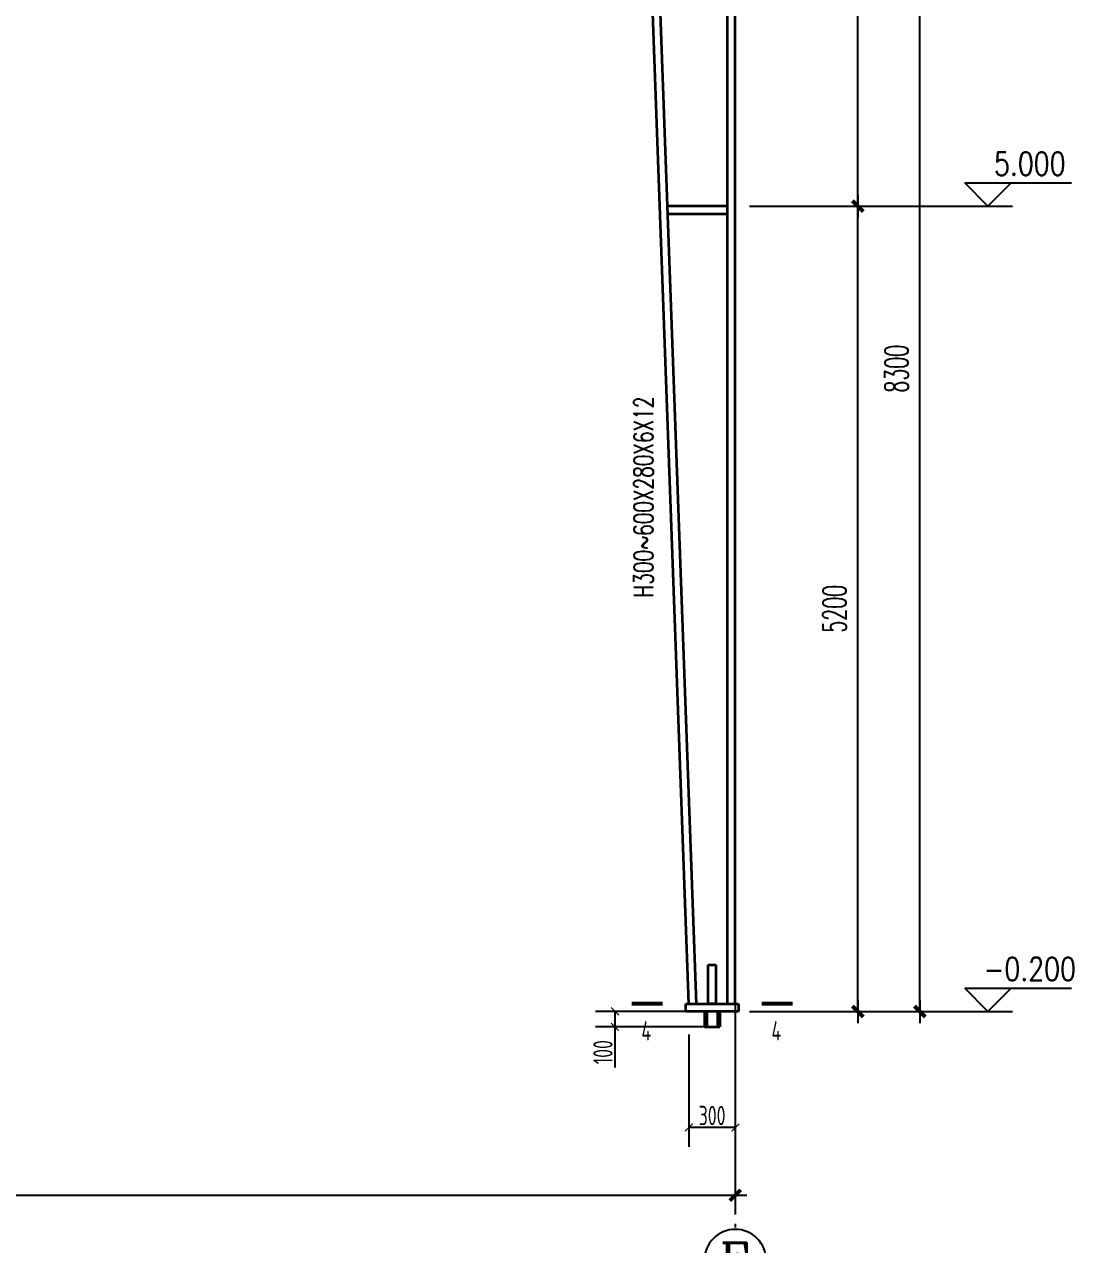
# Model space of a CAD drawing. Extents: x -307088 to 5640332, y -3541089 to -2181377.
# Drawn here: x 5530800 to 5544352, y -3156880 to -3141122 of the extents above; entities that cross this region are included whole.
import ezdxf
from ezdxf.enums import TextEntityAlignment as Align

# ---------------------------------------------------------------- set-up
doc = ezdxf.new("R2010")
doc.units = 0
doc.header["$LTSCALE"] = 100
doc.header["$MEASUREMENT"] = 0
doc.linetypes.add('2', pattern=[1850, 1200, -300, 50, -300])
doc.layers.get('0').update_dxf_attribs({"linetype": 'CONTINUOUS'})
doc.layers.get('DEFPOINTS').update_dxf_attribs({"linetype": 'CONTINUOUS'})
for name, color, linetype in [('10', 7, 'CONTINUOUS'), ('116', 1, 'CONTINUOUS'), ('14', 2, 'CONTINUOUS'), ('AXIS', 3, 'CONTINUOUS'), ('AXIS_TEXT', 7, 'CONTINUOUS'), ('PUB_DIM', 3, 'CONTINUOUS'), ('尺寸标注', 253, 'CONTINUOUS'), ('轴线__点划线', 253, '2')]:
    doc.layers.add(name, color=color, linetype=linetype)
doc.styles.add('COMPLEX', font='COMPLEX')
doc.styles.add('DIM_FONT', font='SIMPLEX.shx', dxfattribs={"width": 0.6, "bigfont": 'hztxt.shx'})
doc.styles.add('FromPkpm', font='Pkpmeng', dxfattribs={"width": 0.7, "bigfont": 'hztxt'})
doc.dimstyles.new('DIMN', dxfattribs={"dimtxt": 300, "dimasz": 1, "dimexe": 250, "dimexo": 300, "dimgap": 150, "dimtad": 1, "dimdec": 0, "dimzin": 0, "dimdsep": 46, "dimtxsty": 'DIM_FONT', "dimblk": '_DIMX', "dimcen": 0, "dimdle": 100, "dimclrt": 7, "dimadec": 0, "dimazin": 0, "dimtfac": 1, "dimtdec": 0, "dimtix": 1, "dimtmove": 2, "dimatfit": 3, "dimldrblk": '_DIMX', "dimfxl": 1, "dimtolj": 1, "dimtzin": 0, "dimarcsym": 0})
doc.dimstyles.new('Pkpm_1.00', dxfattribs={"dimtxt": 250, "dimasz": 100, "dimexe": 250, "dimexo": 0.0625, "dimgap": 30, "dimtad": 1, "dimdec": 0, "dimrnd": 5, "dimzin": 0, "dimdsep": 46, "dimtxsty": 'FromPkpm', "dimblk1": 'ARCHTICK', "dimblk2": 'ARCHTICK', "dimsah": 1, "dimcen": 0.09, "dimadec": 0, "dimazin": 0, "dimtfac": 1, "dimtdec": 0, "dimtix": 1, "dimtmove": 2, "dimatfit": 1, "dimfxl": 1, "dimtolj": 1, "dimtzin": 0, "dimarcsym": 0})

# ---------------------------------------------------------------- blocks, each defined once
blk = doc.blocks.new('_ARCHTICK')
at = {"color": 0, "linetype": 'ByBlock', "const_width": 0.15}
blk.add_lwpolyline([(-0.5, -0.5), (0.5, 0.5)], dxfattribs=at)
blk = doc.blocks.new('*D40')
at = {"layer": 'DEFPOINTS', "color": 0, "linetype": 'Continuous', "transparency": 16777216}
for p in [(5539383, -3153868), (5539983, -3153868), (5539983, -3155368)]:
    blk.add_point(p, dxfattribs=at)
at = {"layer": '尺寸标注', "color": 0, "linetype": 'Continuous', "lineweight": -2, "transparency": 16777216}
for p, q in [((5539383, -3154168), (5539383, -3155618)), ((5539983, -3154168), (5539983, -3155618)), ((5539983, -3155368), (5539383, -3155368))]:
    blk.add_line(p, q, dxfattribs=at)
at = {"layer": '尺寸标注', "color": 0, "linetype": 'Continuous', "lineweight": -2, "transparency": 16777216, "xscale": 100, "yscale": 100, "zscale": 100, "rotation": 180}
blk.add_blockref('_ARCHTICK', (5539383, -3155368), dxfattribs=at)
at = {"layer": '尺寸标注', "color": 0, "linetype": 'Continuous', "lineweight": -2, "transparency": 16777216, "xscale": 100, "yscale": 100, "zscale": 100}
blk.add_blockref('_ARCHTICK', (5539983, -3155368), dxfattribs=at)
at = {"layer": '尺寸标注', "color": 0, "linetype": 'Continuous', "lineweight": 18, "transparency": 16777216, "insert": (5539683, -3155213), "char_height": 250, "attachment_point": 5, "style": 'FromPkpm'}
blk.add_mtext('\\A1;300', dxfattribs=at)
blk = doc.blocks.new('*D36')
at = {"layer": 'DEFPOINTS', "color": 0, "linetype": 'Continuous', "transparency": 16777216}
for p in [(5538428, -3153868), (5539783, -3153868), (5539783, -3154068)]:
    blk.add_point(p, dxfattribs=at)
at = {"layer": '尺寸标注', "color": 0, "linetype": 'Continuous', "lineweight": -2, "transparency": 16777216}
for p, q in [((5539583, -3153868), (5538178, -3153868)), ((5538428, -3153868), (5538428, -3154068)), ((5539583, -3154068), (5538178, -3154068)), ((5538428, -3154068), (5538428, -3154593))]:
    blk.add_line(p, q, dxfattribs=at)
at = {"layer": '尺寸标注', "color": 0, "linetype": 'Continuous', "lineweight": -2, "transparency": 16777216, "xscale": 100, "yscale": 100, "zscale": 100}
for p, rotation in [((5538428, -3153868), 90), ((5538428, -3154068), 270)]:
    blk.add_blockref('_ARCHTICK', p, dxfattribs=dict(at, rotation=rotation))
at = {"layer": '尺寸标注', "color": 0, "linetype": 'Continuous', "lineweight": 18, "transparency": 16777216, "insert": (5538273, -3154395), "char_height": 250, "attachment_point": 5, "rotation": 90, "style": 'FromPkpm'}
blk.add_mtext('\\A1;100', dxfattribs=at)
blk = doc.blocks.new('_DIMX')
blk.add_line((-150, 0), (150, 0))
at = {"const_width": 50}
blk.add_lwpolyline([(-70, -70), (70, 70)], dxfattribs=at)
blk = doc.blocks.new('_AXISO')
blk.add_circle((0, 0), 0.5)
at = {"layer": 'AXIS_TEXT', "style": 'COMPLEX', "width": 1.041667}
blk.add_attdef('A', text='', height=0.56, dxfattribs=at).set_placement((-0.25, -0.28), (0.25, -0.28), align=Align.FIT)

msp = doc.modelspace()

# ---------------------------------------------------------------- linework, layer by layer
at = {"color": 3, "lineweight": 35, "ltscale": 100}
for p, q in [((5539882.8, -3153768.5), (5539882.8, -3137363.6)), ((5539982.9, -3153768.5), (5539982.9, -3137368.6)), ((5539382.9, -3153768.5), (5538844.6, -3138962.9)), ((5539482.9, -3153768.5), (5538944.6, -3138962.9))]:
    msp.add_line(p, q, dxfattribs=at)
at = {"layer": '10', "lineweight": 35, "ltscale": 100, "const_width": 50}
for points in [[(5538642.9, -3153768.5), (5539042.9, -3153768.5)], [(5540722.9, -3153768.5), (5540322.9, -3153768.5)]]:
    msp.add_lwpolyline(points, dxfattribs=at)
at = {"layer": '116', "lineweight": 35, "ltscale": 100}
for p, q in [((5539582.9, -3153868.5), (5539582.9, -3154068.5)), ((5539612.9, -3153868.5), (5539612.9, -3154068.5)), ((5539752.9, -3153868.5), (5539752.9, -3154068.5)), ((5539782.9, -3153868.5), (5539782.9, -3154068.5)), ((5539582.9, -3154068.5), (5539782.9, -3154068.5))]:
    msp.add_line(p, q, dxfattribs=at)
at = {"layer": '14', "lineweight": 35, "ltscale": 100}
for p, q in [((5539882.9, -3143468.5), (5539123.1, -3143468.5)), ((5539126.7, -3143568.5), (5539882.9, -3143568.5)), ((5539632.9, -3153768.5), (5539632.9, -3153268.5)), ((5539632.9, -3153268.5), (5539732.9, -3153268.5)), ((5539732.9, -3153268.5), (5539732.9, -3153768.5)), ((5539342.9, -3153868.5), (5539342.9, -3153768.5)), ((5539342.9, -3153768.5), (5540022.9, -3153768.5)), ((5539732.9, -3153768.5), (5539632.9, -3153768.5)), ((5540022.9, -3153768.5), (5540022.9, -3153868.5)), ((5540022.9, -3153868.5), (5539342.9, -3153868.5))]:
    msp.add_line(p, q, dxfattribs=at)
at = {"layer": 'PUB_DIM'}
for p, q in [((5543246.7, -3143468.5, 200), (5542946.7, -3143168.5, 200)), ((5542946.7, -3143168.5, 200), (5543546.7, -3143168.5, 200)), ((5543246.7, -3143168.5, 200), (5544326.7, -3143168.5, 200)), ((5543546.7, -3143168.5, 200), (5543246.7, -3143468.5, 200)), ((5541815.4, -3143468.5), (5543563.6, -3143468.5)), ((5543246.7, -3153868.5, 200), (5542946.7, -3153568.5, 200)), ((5542946.7, -3153568.5, 200), (5543546.7, -3153568.5, 200)), ((5543246.7, -3153568.5, 200), (5544326.7, -3153568.5, 200)), ((5543546.7, -3153568.5, 200), (5543246.7, -3153868.5, 200)), ((5542615.4, -3153868.5), (5543563.6, -3153868.5))]:
    msp.add_line(p, q, dxfattribs=at)
at = {"layer": '轴线__点划线', "color": 1, "ltscale": 0.01}
msp.add_line((5539982.9, -3132910.2), (5539982.9, -3156682.9), dxfattribs=at)

# ---------------------------------------------------------------- block references
at = {"layer": 'AXIS', "ltscale": 50}
ref = msp.add_blockref('_AXISO', (5539982.9, -3157082.9), dxfattribs=dict(at, xscale=-800, yscale=800, zscale=800))
ref.add_attrib('A', 'E', dxfattribs={"layer": 'AXIS_TEXT', "height": 448, "style": 'COMPLEX', "width": 1.171875}).set_placement((5539782.9, -3157306.9), (5540182.9, -3157306.9), align=Align.FIT)

# ---------------------------------------------------------------- texts
at = {"layer": '10', "style": 'DIM_FONT', "width": 0.7}
msp.add_text('H300~600X280X6X12', height=250, rotation=90, dxfattribs=at).set_placement((5538921.7, -3148522.3, -1873.5))
at = {"layer": '10', "lineweight": 25, "style": 'FromPkpm', "width": 0.7}
for p in [(5538770.4, -3154243.5), (5540450.4, -3154243.5)]:
    msp.add_text('4', height=250, dxfattribs=at).set_placement(p)
at = {"layer": 'PUB_DIM', "style": 'DIM_FONT', "width": 0.8}
for s, p in [('5.000', (5543786.7, -3142921.1, 200)), ('-0.200', (5543786.7, -3153321.1, 200))]:
    msp.add_text(s, height=300, dxfattribs=at).set_placement(p, align=Align.MIDDLE)

# ---------------------------------------------------------------- dimensions: what is measured, and where the dimension line sits
at = {"layer": 'PUB_DIM'}
for p1, p2, distance in [((5539865.7, -3143468.5), (5539865.7, -3137268.5), -1699.7), ((5540951.1, -3153868.5), (5540951.1, -3137268.5), -1414.4), ((5539865.7, -3153868.5), (5539865.7, -3143468.5), -1699.7), ((5489182.9, -3154655), (5539982.9, -3154655), -1587.4)]:
    msp.add_aligned_dim(p1=p1, p2=p2, distance=distance, dimstyle='DIMN', override={"dimlfac": 0.5}, dxfattribs=at).render()
at = {"layer": '尺寸标注', "linetype": 'Continuous', "lineweight": 18}
dim = msp.add_linear_dim(base=(5538427.9, -3153868.5), p1=(5539782.9, -3154068.5), p2=(5539782.9, -3153868.5), angle=90, text='100', dimstyle='Pkpm_1.00', override={"dimexo": 200, "dimjust": 2, "dimtix": 0, "dimtmove": 0, "dimatfit": 3}, dxfattribs=at)
dim.commit()
dim.dimension.update_dxf_attribs({"geometry": '*D36', "text_midpoint": (5538427.9, -3154395.1), "dimtype": 128})
dim = msp.add_linear_dim(base=(5539982.9, -3155368.5), p1=(5539382.9, -3153868.5), p2=(5539982.9, -3153868.5), text='300', dimstyle='Pkpm_1.00', override={"dimexo": 300, "dimtad": 1, "dimjust": 1, "dimtih": 0, "dimtoh": 0, "dimtix": 0, "dimtmove": 0, "dimatfit": 3}, dxfattribs=at)
dim.commit()
dim.dimension.update_dxf_attribs({"geometry": '*D40', "text_midpoint": (5539682.9, -3155213.5)})

doc.saveas('drawing.dxf')
